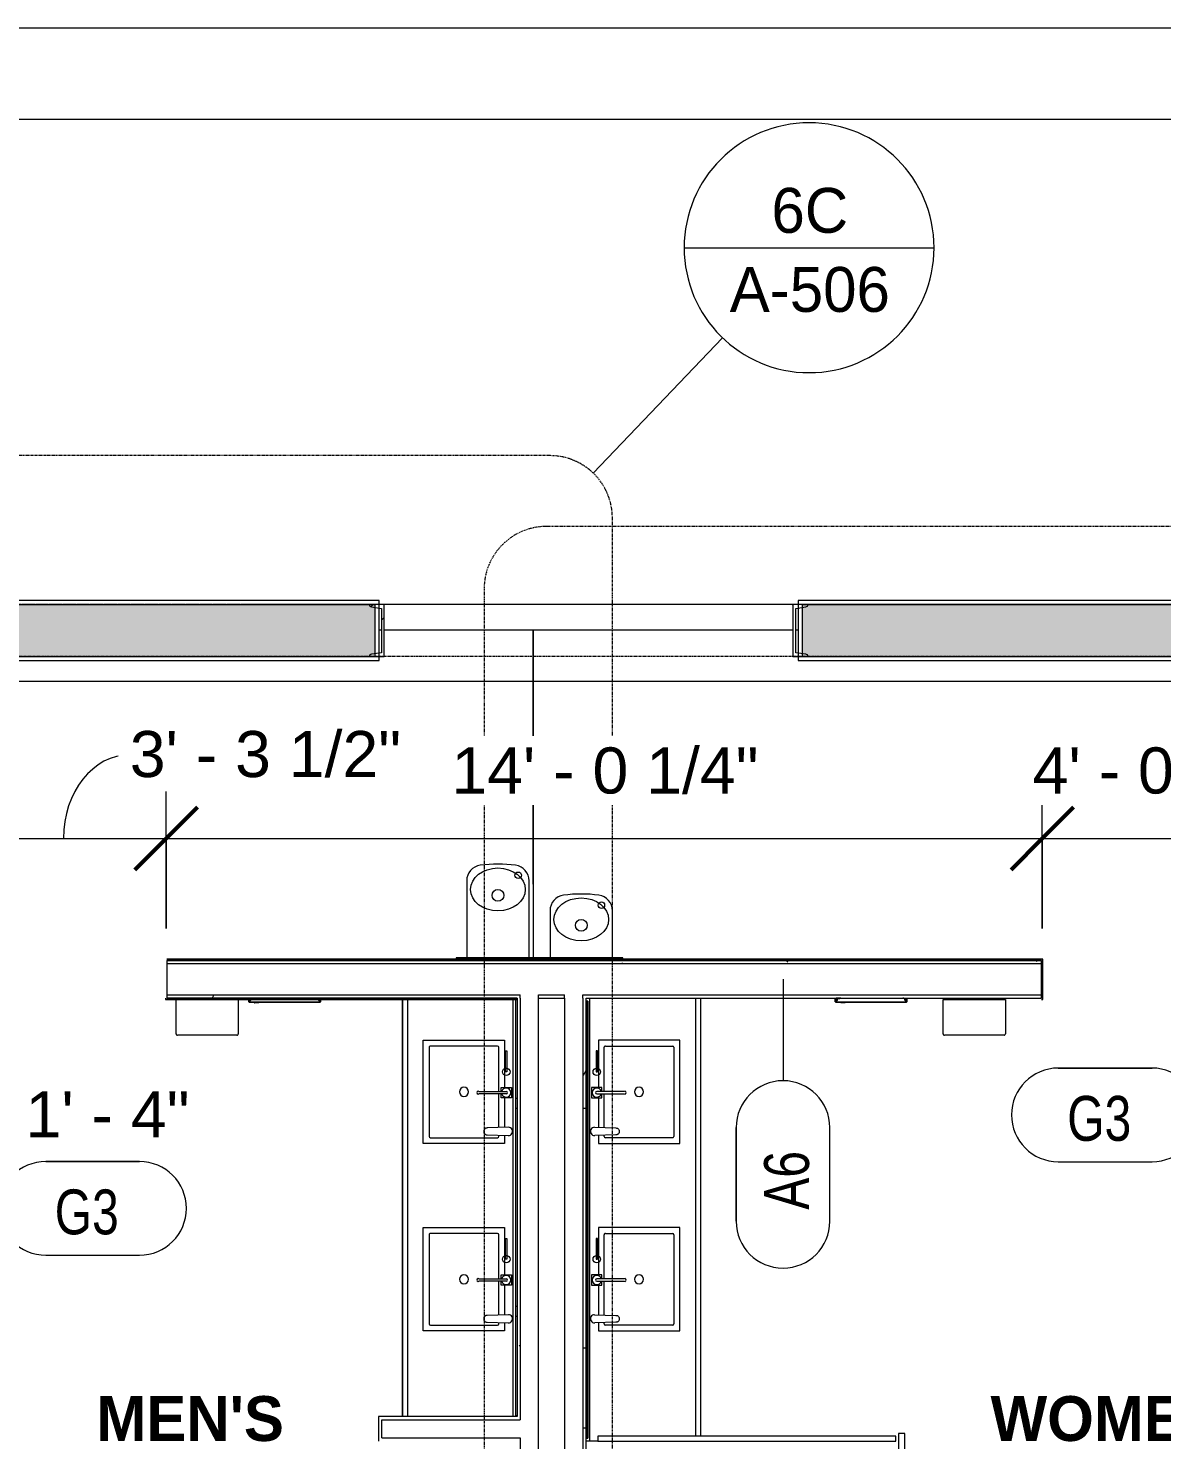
# Model space of a CAD drawing. Header units: inches. Extents: x 23906 to 26716, y -23130 to -20467.
# Drawn here: x 25414.9 to 25632.6, y -22520 to -22248.8 of the extents above; entities that cross this region are included whole.
import ezdxf

# ---------------------------------------------------------------- set-up
doc = ezdxf.new("R2010")
doc.units = ezdxf.units.IN
doc.header["$MEASUREMENT"] = 0
for name, pattern in [('Dash', [0.25, 0.125, -0.125]), ('Dash Dot 3_16_', [0.3125, 0.1875, -0.0625, 0, -0.0625]), ('Dash_2_', [0.25, 0.125, -0.125]), ('Grid Line 1_2_', [0.875, 0.5, -0.125, 0.125, -0.125])]:
    doc.linetypes.add(name, pattern=pattern)
for name, color, linetype, lineweight in [('A-ANNO-DIMS', 211, 'Continuous', 9), ('A-ANNO-DIMS-96', 211, 'Continuous', 9), ('A-ANNO-SYMB', 150, 'Continuous', 9), ('A-AREA', 32, 'Continuous', 9), ('A-AREA-IDEN', 2, 'Continuous', 9), ('A-FLOR', 192, 'Continuous', 13), ('A-GENM', 13, 'Continuous', 9), ('A-WALL', 113, 'Continuous', 13), ('A-WALL-IDEN', 211, 'Continuous', 9), ('A-WALL-PATT', 111, 'Continuous', 50), ('G-ANNO-SYMB', 111, 'Continuous', 9), ('I-WALL', 2, 'Continuous', 13), ('P-SANR-FIXT', 6, 'Continuous', 9), ('Q-CASE', 31, 'Continuous', 9), ('Q-SPCQ', 91, 'Continuous', 9), ('Q-SPCQ-HDLN', 91, 'Dash_2_', 9), ('S-COLS', 52, 'Continuous', 9), ('S-GRID', 1, 'Continuous', 9)]:
    doc.layers.add(name, color=color, linetype=linetype, lineweight=lineweight)
doc.styles.add('Arial_1', font='arial.ttf', dxfattribs={"height": 8.851796})
doc.styles.add('Century Gothic', font='GOTHIC.TTF', dxfattribs={"height": 8.622671})
doc.styles.add('Century Gothic_1', font='GOTHIC.TTF', dxfattribs={"width": 0.8, "height": 8.622671})
doc.styles.add('Century Gothic_B', font='GOTHICB.TTF', dxfattribs={"height": 8.616719})
doc.dimstyles.new('OD_Dimension_3', dxfattribs={"dimscale": 12, "dimtxt": 9, "dimasz": 1, "dimexe": 0.75, "dimexo": 0.5, "dimgap": 0.5, "dimtad": 1, "dimdec": 3, "dimrnd": 0.125, "dimzin": 1, "dimdsep": 46, "dimlunit": 4, "dimtxsty": 'Arial_1', "dimblk1": 'OBLIQUE', "dimblk2": 'OBLIQUE', "dimsah": 1, "dimcen": 0.09, "dimdle": 0.75, "dimazin": 0, "dimtfac": 1, "dimtdec": 4, "dimtix": 1, "dimtmove": 0, "dimatfit": 3, "dimfxl": 1, "dimtvp": 1, "dimtfill": 1, "dimfrac": 2, "dimtolj": 1, "dimtzin": 0, "dimarcsym": 2})
doc.dimstyles.new('OD_Dimension_4', dxfattribs={"dimscale": 12, "dimtxt": 9, "dimasz": 1, "dimexe": 0.75, "dimexo": 0.5, "dimgap": 0.5, "dimtad": 1, "dimdec": 3, "dimrnd": 0.125, "dimzin": 1, "dimdsep": 46, "dimlunit": 4, "dimtxsty": 'Arial_1', "dimblk1": 'OBLIQUE', "dimblk2": 'OBLIQUE', "dimsah": 1, "dimcen": 0.09, "dimdle": 0.75, "dimazin": 0, "dimtfac": 1, "dimtdec": 4, "dimtix": 1, "dimtmove": 1, "dimatfit": 3, "dimfxl": 1, "dimtvp": 1, "dimtfill": 1, "dimfrac": 2, "dimtolj": 1, "dimtzin": 0, "dimarcsym": 2})
pattern_1 = [(0, (0, 0), (30.72, 7.68), [1.267, -21.773, 1.267, -21.773, -122.88]), (0, (0, 0), (30.72, 7.68), [-46.08, 1.267, -44.813, 1.267, -21.773, -53.76]), (0, (0, 0), (30.72, 7.68), [-115.2, 1.267, -14.093, 1.267, -37.133]), (120, (11.52, 3.84), (-22.0110751, 22.7643004), [1.267, -21.773, 1.267, -21.773, -122.88]), (120, (11.52, 3.84), (-22.0110751, 22.7643004), [-46.08, 1.267, -44.813, 1.267, -21.773, -53.76]), (120, (11.52, 3.84), (-22.0110751, 22.7643004), [-115.2, 1.267, -14.093, 1.267, -37.133]), (240, (15.36, 19.2), (-8.7089249, -30.4443004), [1.267, -21.773, 1.267, -21.773, -122.88]), (240, (15.36, 19.2), (-8.7089249, -30.4443004), [-46.08, 1.267, -44.813, 1.267, -21.773, -53.76]), (240, (15.36, 19.2), (-8.7089249, -30.4443004), [-115.2, 1.267, -14.093, 1.267, -37.133])]
pattern_2 = [(45, (0, 0), (-9.503515, 9.503515), []), (45, (0, 14.4), (-9.503515, 9.503515), [])]

# ---------------------------------------------------------------- blocks, each defined once
blk = doc.blocks.new('Partition-Floor_Braced-Bradley_Corp-St_Stl-ADA-N_Stalls - ADA _optional_ _ n Standard Stalls-320692-Enlarged First Floor Plan _East_')
at = {"layer": 'Q-SPCQ', "color": 43, "lineweight": 13}
for p, q in [((68.5, -0.88), (67.5, -0.88)), ((67.5, -0.88), (67.5, -58.13)), ((68.5, -58.13), (68.5, -0.88)), ((105.5, -0.88), (104.5, -0.88)), ((104.5, -0.88), (104.5, -58.13)), ((105.5, -58.13), (105.5, -0.88)), ((142.5, -0.88), (141.5, -0.88)), ((141.5, -0.88), (141.5, -58.13)), ((142.5, -58.13), (142.5, -0.88)), ((179.5, -0.88), (178.5, -0.88)), ((178.5, -0.88), (178.5, -58.13)), ((179.5, -58.13), (179.5, -0.88)), ((11.5, -58.63), (8.5, -58.63)), ((8.5, -58.63), (8.5, -59.88)), ((11.5, -59.88), (11.5, -58.63)), ((12.69, -59.25), (11.69, -59.25)), ((11.69, -59.25), (11.69, -94.87)), ((12.69, -94.87), (12.69, -59.25)), ((71.5, -58.63), (47.5, -58.63)), ((47.5, -58.63), (47.5, -59.88)), ((67.5, -58.13), (68.5, -58.13)), ((71.5, -59.88), (71.5, -58.63)), ((72.69, -59.25), (71.69, -59.25)), ((71.69, -59.25), (71.69, -84.87)), ((72.69, -84.87), (72.69, -59.25)), ((97.5, -58.63), (97.5, -59.88)), ((108.5, -58.63), (97.5, -58.63)), ((104.5, -58.13), (105.5, -58.13)), ((108.5, -59.88), (108.5, -58.63)), ((109.69, -59.25), (108.69, -59.25)), ((108.69, -59.25), (108.69, -84.87)), ((109.69, -84.87), (109.69, -59.25)), ((134.5, -58.63), (134.5, -59.88)), ((145.5, -58.63), (134.5, -58.63)), ((141.5, -58.13), (142.5, -58.13)), ((145.5, -59.88), (145.5, -58.63)), ((146.69, -59.25), (145.69, -59.25)), ((145.69, -59.25), (145.69, -84.87)), ((146.69, -84.87), (146.69, -59.25)), ((180, -58.63), (171.5, -58.63)), ((171.5, -58.63), (171.5, -59.88)), ((178.5, -58.13), (179.5, -58.13)), ((180, -59.88), (180, -58.63)), ((8.5, -59.88), (11.5, -59.88)), ((47.5, -59.88), (71.5, -59.88)), ((97.5, -59.88), (108.5, -59.88)), ((134.5, -59.88), (145.5, -59.88)), ((171.5, -59.88), (180, -59.88)), ((71.69, -84.87), (72.69, -84.87)), ((108.69, -84.87), (109.69, -84.87)), ((145.69, -84.87), (146.69, -84.87)), ((11.69, -94.87), (12.69, -94.87))]:
    blk.add_line(p, q, dxfattribs=at)
at = {"layer": 'Q-SPCQ-HDLN', "color": 43, "linetype": 'Dash', "lineweight": 13}
for centre, radius, start in [((11.69, -59.25), 35.62, 271.7908), ((71.69, -59.25), 25.62, 272.2042), ((108.69, -59.25), 25.62, 272.2042), ((145.69, -59.25), 25.62, 272.2042)]:
    blk.add_arc(centre, radius, start, 360, dxfattribs=at)
blk = doc.blocks.new('Drinking_Fountain-Haws_Corporation-Wall_Mounted_1119 - 1119-355850-Enlarged First Floor Plan _East_')
at = {"layer": 'P-SANR-FIXT', "color": 43, "lineweight": 13}
for p, q in [((13.07, 20.75), (13.07, 5.95)), ((25.07, 5.95), (25.07, 20.75)), ((29.07, 15), (29.07, 5.95)), ((41.07, 5.95), (41.07, 15)), ((43.07, 5.95), (11.07, 5.95)), ((11.07, 5.95), (11.07, 5.7)), ((43.07, 5.7), (43.07, 5.95))]:
    blk.add_line(p, q, dxfattribs=at)
for centre, radius in [((22.94, 21.8), 0.625), ((19.07, 17.94), 1.13), ((38.94, 16.07), 0.625), ((35.07, 12.19), 1.13)]:
    blk.add_circle(centre, radius, dxfattribs=at)
for centre, radius, start, end in [((16.07, 20.75), 3, 97.5776, 180), ((19.07, -1.8), 25.75, 82.4224, 97.5776), ((22.07, 20.75), 3, 360, 82.4224), ((32.07, 15), 3, 97.5776, 180), ((35.07, -7.55), 25.75, 82.4224, 97.5776), ((38.07, 15), 3, 360, 82.4224)]:
    blk.add_arc(centre, radius, start, end, dxfattribs=at)
for centre, ratio in [((19.07, 19.07), 0.786373), ((35.07, 13.32), 0.786365)]:
    blk.add_ellipse(centre, major_axis=(-5.25, 0), ratio=ratio, dxfattribs=at)
blk = doc.blocks.new('Soap_Dispenser-TOTO-TES1ADC-05 - Polished Chrome-162828-Enlarged First Floor Plan _East_')
at = {"layer": 'A-GENM', "color": 43, "lineweight": 13}
for p, q in [((-0.79, 0), (-0.66, -4.1)), ((0.66, -4.1), (0.79, -0.03))]:
    blk.add_line(p, q, dxfattribs=at)
blk.add_arc((0, 0), 0.791, 358.1479, 179.999, dxfattribs=at)
blk.add_open_spline([(-0.66, -4.1), (-0.66, -4.15), (-0.65, -4.25), (-0.6, -4.4), (-0.51, -4.53), (-0.35, -4.67), (-0.08, -4.76), (0.21, -4.73), (0.42, -4.61), (0.56, -4.47), (0.65, -4.29), (0.66, -4.16), (0.66, -4.1)], degree=3, knots=[0, 0, 0, 0, 0.076923, 0.153846, 0.230769, 0.307692, 0.461538, 0.615385, 0.711538, 0.807692, 0.903846, 1, 1, 1, 1], dxfattribs=at)
blk = doc.blocks.new('Dispenser_Disposal-Paper-Frost_Products_LTD_-Recessed-400A - Steel-Stainless-37173-Enlarged First Floor Plan _East_')
at = {"layer": 'Q-SPCQ', "color": 43, "lineweight": 13}
for p, q in [((25457.27, -22435.86), (25457.27, -22435.43)), ((25457.27, -22435.86), (25470.94, -22435.86)), ((25457.34, -22435.43), (25457.34, -22435.94)), ((25457.64, -22435.55), (25457.34, -22435.86)), ((25457.34, -22435.94), (25470.94, -22435.94)), ((25458.31, -22435.94), (25457.34, -22435.94)), ((25457.64, -22435.43), (25457.64, -22435.55)), ((25458.31, -22436.07), (25458.31, -22435.94)), ((25459.18, -22436.07), (25458.31, -22436.07)), ((25459.16, -22436.09), (25458.33, -22436.09)), ((25470.94, -22435.94), (25459.18, -22435.94)), ((25459.18, -22435.94), (25459.18, -22436.07)), ((25470.64, -22435.55), (25470.64, -22435.43)), ((25470.64, -22435.43), (25470.64, -22435.56)), ((25470.94, -22435.86), (25470.64, -22435.56)), ((25470.94, -22435.94), (25470.94, -22435.43)), ((25470.94, -22435.86), (25471.02, -22435.86)), ((25471.01, -22435.43), (25471.01, -22435.86))]:
    blk.add_line(p, q, dxfattribs=at)
for centre, radius, start, end in [((25457.34, -22435.86), 0.0768, 180, 270), ((25457.34, -22435.86), 0.029, 180, 270), ((25458.33, -22436.07), 0.02, 180, 270), ((25459.16, -22436.07), 0.02, 270, 0), ((25470.94, -22435.86), 0.0763, 270, 0)]:
    blk.add_arc(centre, radius, start, end, dxfattribs=at)
blk = doc.blocks.new('Faucet-Lavatory-Zurn-Z6920XL - Z6920-XL-ADM2-H4-162876-Enlarged First Floor Plan _East_')
at = {"layer": 'P-SANR-FIXT'}
for p, q in [((-0.25, 0), (-0.25, 5.25)), ((0.25, 5.25), (0.25, 0)), ((-1, 1), (-0.25, 1)), ((-1, -1), (-1, 1)), ((0.25, 1), (1, 1)), ((1, 1), (1, -1)), ((4, 0.12), (8, 0.12)), ((4, -0.12), (4, 0.12)), ((8, 0.12), (8, -0.12)), ((1, -1), (-1, -1)), ((8, -0.12), (4, -0.12))]:
    blk.add_line(p, q, dxfattribs=at)
blk.add_circle((4, 0), 0.719, dxfattribs=at)
for centre, radius, start, end in [((0, 5.37), 0.281, 332.734, 207.266), ((0, 0), 0.875, 108.1827, 180), ((0, 0), 0.875, 360, 71.8173), ((0, 0), 0.875, 180, 360), ((0, 0), 0.25, 180, 0)]:
    blk.add_arc(centre, radius, start, end, dxfattribs=at)
blk = doc.blocks.new('Bradley-Washroom_Accessories-Mirrors-747_Standard - 60_ x 36_ _ BradEX-205488-Enlarged First Floor Plan _East_')
at = {"layer": 'Q-SPCQ', "color": 43, "lineweight": 13}
for p, q in [((25508.52, -22454.37), (25508.52, -22435.37)), ((25508.77, -22435.37), (25508.52, -22435.37)), ((25508.77, -22435.37), (25508.77, -22454.37)), ((25508.48, -22454.37), (25508.77, -22454.37)), ((25508.48, -22454.37), (25508.48, -22456.37)), ((25508.77, -22454.37), (25508.77, -22456.37)), ((25508.77, -22456.37), (25508.48, -22456.37)), ((25508.52, -22494.37), (25508.52, -22456.37)), ((25508.77, -22456.37), (25508.77, -22494.37)), ((25508.48, -22494.37), (25508.77, -22494.37)), ((25508.48, -22494.37), (25508.48, -22496.37)), ((25508.77, -22494.37), (25508.77, -22496.37)), ((25508.77, -22496.37), (25508.48, -22496.37)), ((25508.52, -22515.37), (25508.52, -22496.37)), ((25508.77, -22496.37), (25508.77, -22515.37)), ((25508.52, -22515.37), (25508.77, -22515.37))]:
    blk.add_line(p, q, dxfattribs=at)
blk = doc.blocks.new('Dispenser_Disposal-Paper-Frost_Products_LTD_-Recessed-400A - Steel-Stainless-V42-Enlarged First Floor Plan _East_')
at = {"layer": 'Q-SPCQ', "color": 43, "lineweight": 13}
for p, q in [((25569.89, -22435.86), (25569.89, -22435.26)), ((25569.89, -22435.26), (25570.75, -22435.26)), ((25569.97, -22435.26), (25569.97, -22435.94)), ((25570.05, -22435.21), (25570.05, -22435.18)), ((25570.7, -22435.21), (25570.05, -22435.21)), ((25583.21, -22435.26), (25570.27, -22435.26)), ((25570.27, -22435.26), (25570.27, -22435.55)), ((25570.97, -22435.2), (25570.75, -22435.2)), ((25570.75, -22435.26), (25570.75, -22435.2)), ((25570.77, -22435.26), (25570.77, -22435.2)), ((25570.8, -22435.18), (25570.8, -22435.26)), ((25571.04, -22435.26), (25570.97, -22435.2)), ((25571.43, -22435.18), (25571.43, -22435.26)), ((25571.71, -22435.26), (25571.71, -22435.18)), ((25581.93, -22435.18), (25581.93, -22435.26)), ((25581.96, -22435.26), (25581.96, -22435.18)), ((25582.09, -22435.18), (25582.09, -22435.26)), ((25582.15, -22435.18), (25582.15, -22435.26)), ((25582.76, -22435.18), (25582.76, -22435.26)), ((25583.03, -22435.21), (25582.86, -22435.21)), ((25583.03, -22435.21), (25583.53, -22435.21)), ((25583.03, -22435.25), (25583.03, -22435.21)), ((25583.47, -22435.25), (25583.03, -22435.25)), ((25583.26, -22435.31), (25583.26, -22435.56)), ((25583.26, -22435.55), (25583.27, -22435.33)), ((25583.27, -22435.33), (25583.59, -22435.33)), ((25583.51, -22435.18), (25583.51, -22435.21)), ((25583.53, -22435.18), (25583.53, -22435.21)), ((25583.56, -22435.94), (25583.56, -22435.33)), ((25583.59, -22435.28), (25583.59, -22435.33)), ((25583.59, -22435.33), (25583.64, -22435.33)), ((25583.64, -22435.33), (25583.64, -22435.86)), ((25569.89, -22435.86), (25583.56, -22435.86)), ((25570.27, -22435.55), (25569.97, -22435.86)), ((25569.97, -22435.94), (25583.56, -22435.94)), ((25570.93, -22435.94), (25569.97, -22435.94)), ((25570.93, -22436.07), (25570.93, -22435.94)), ((25571.8, -22436.07), (25570.93, -22436.07)), ((25571.78, -22436.09), (25570.95, -22436.09)), ((25583.56, -22435.94), (25571.8, -22435.94)), ((25571.8, -22435.94), (25571.8, -22436.07)), ((25583.56, -22435.86), (25583.26, -22435.56)), ((25583.56, -22435.86), (25583.64, -22435.86))]:
    blk.add_line(p, q, dxfattribs=at)
for centre, radius, start, end in [((25570.7, -22435.15), 0.0665, 270, 312.1544), ((25583.21, -22435.31), 0.05, 0, 90), ((25583.53, -22435.28), 0.0625, 153.896, 233.1301), ((25583.53, -22435.28), 0.0625, 302.4117, 90.0728), ((25583.53, -22435.28), 0.0625, 359.8391, 90), ((25569.97, -22435.86), 0.0768, 180, 270), ((25569.97, -22435.86), 0.029, 180, 270), ((25570.95, -22436.07), 0.02, 180, 270), ((25571.78, -22436.07), 0.02, 270, 0), ((25583.56, -22435.86), 0.0763, 270, 0)]:
    blk.add_arc(centre, radius, start, end, dxfattribs=at)
blk = doc.blocks.new('Bradley-Washroom_Accessories-Mirrors-747_Standard - 84_ x 36_ _ BradEX-219120-Enlarged First Floor Plan _East_')
at = {"layer": 'Q-SPCQ', "color": 43, "lineweight": 13}
for p, q in [((25522.14, -22455.74), (25522.14, -22435.74)), ((25522.39, -22435.74), (25522.14, -22435.74)), ((25522.39, -22435.74), (25522.39, -22455.74)), ((25522.14, -22455.74), (25522.42, -22455.74)), ((25522.14, -22457.74), (25522.14, -22455.74)), ((25522.42, -22457.74), (25522.42, -22455.74)), ((25522.42, -22457.74), (25522.14, -22457.74)), ((25522.14, -22497.74), (25522.14, -22457.74)), ((25522.39, -22457.74), (25522.39, -22497.74)), ((25522.14, -22497.74), (25522.42, -22497.74)), ((25522.14, -22499.74), (25522.14, -22497.74)), ((25522.42, -22499.74), (25522.42, -22497.74)), ((25522.42, -22499.74), (25522.14, -22499.74)), ((25522.14, -22519.74), (25522.14, -22499.74)), ((25522.39, -22499.74), (25522.39, -22519.74)), ((25522.14, -22519.74), (25522.39, -22519.74))]:
    blk.add_line(p, q, dxfattribs=at)
blk = doc.blocks.new('Counter Top - 24_ Depth-179606-Enlarged First Floor Plan _East_')
at = {"layer": 'Q-CASE', "color": 43, "lineweight": 13}
for p, q in [((33.11, -0.75), (-47.02, -0.75)), ((-47.01, -22), (33.11, -22))]:
    blk.add_line(p, q, dxfattribs=at)
blk = doc.blocks.new('Counter Top - 24_ Depth-194481-Enlarged First Floor Plan _East_')
at = {"layer": 'Q-CASE', "color": 43, "lineweight": 13}
for p, q in [((-47.26, 22), (36.86, 22)), ((37.86, 0.75), (-47.26, 0.75)), ((37.86, 2.25), (37.86, 0))]:
    blk.add_line(p, q, dxfattribs=at)
blk = doc.blocks.new('Soap_Dispenser-TOTO-TES1ADC-05 - Polished Chrome-194390-Enlarged First Floor Plan _East_')
at = {"layer": 'A-GENM', "color": 43, "lineweight": 13}
for p, q in [((-0.79, 0), (-0.66, 4.1)), ((0.66, 4.1), (0.79, 0.03))]:
    blk.add_line(p, q, dxfattribs=at)
blk.add_arc((0, 0), 0.791, 180.001, 1.8521, dxfattribs=at)
blk.add_open_spline([(-0.66, 4.1), (-0.66, 4.16), (-0.65, 4.29), (-0.56, 4.47), (-0.42, 4.61), (-0.21, 4.73), (0.08, 4.76), (0.35, 4.67), (0.51, 4.53), (0.6, 4.4), (0.65, 4.25), (0.66, 4.15), (0.66, 4.1)], degree=3, knots=[-1, -1, -1, -1, -0.903846, -0.807692, -0.711538, -0.615385, -0.461538, -0.307692, -0.230769, -0.153846, -0.076923, 0, 0, 0, 0], dxfattribs=at)
blk = doc.blocks.new('Faucet-Lavatory-Zurn-Z6920XL - Z6920-XL-ADM2-H4-162583-Enlarged First Floor Plan _East_')
at = {"layer": 'P-SANR-FIXT'}
for p, q in [((1, 1), (-1, 1)), ((-1, 1), (-1, -1)), ((-0.25, 0), (-0.25, -5.25)), ((0.25, -5.25), (0.25, 0)), ((1, -1), (1, 1)), ((8, 0.12), (4, 0.12)), ((4, 0.12), (4, -0.12)), ((8, -0.12), (8, 0.12)), ((-1, -1), (-0.25, -1)), ((0.25, -1), (1, -1)), ((4, -0.12), (8, -0.12))]:
    blk.add_line(p, q, dxfattribs=at)
blk.add_circle((4, 0), 0.719, dxfattribs=at)
for centre, radius, start, end in [((0, 0), 0.875, 0, 180), ((0, 0), 0.875, 180, 251.8173), ((0, 0), 0.25, 360, 180), ((0, 0), 0.875, 288.1827, 0), ((0, -5.37), 0.281, 152.734, 27.266)]:
    blk.add_arc(centre, radius, start, end, dxfattribs=at)
blk = doc.blocks.new('KNEE PROTECTOR6 - KNEE PROTECTOR-203797-Enlarged First Floor Plan _East_')
at = {"layer": 'Q-CASE', "color": 43, "lineweight": 13}
for p, q in [((-28132.41, -9330.82), (-28216.53, -9330.82)), ((-28132.41, -9331.82), (-28216.53, -9331.82))]:
    blk.add_line(p, q, dxfattribs=at)
blk = doc.blocks.new('KNEE PROTECTOR1 - KNEE PROTECTOR-205860-Enlarged First Floor Plan _East_')
at = {"layer": 'Q-CASE', "color": 43, "lineweight": 13}
for p, q in [((79235.76, -9330.82), (79155.63, -9330.82)), ((79235.76, -9331.82), (79155.63, -9331.82))]:
    blk.add_line(p, q, dxfattribs=at)
blk = doc.blocks.new('Sink-Under_Counter-Kohler-2882 - White-191670-Enlarged First Floor Plan _East_')
at = {"layer": 'P-SANR-FIXT', "color": 43, "lineweight": 13}
for p, q in [((-9.91, -7.81), (-9.91, 7.81)), ((-9.91, 7.81), (-0.85, 7.81)), ((-8.81, 6.46), (-8.81, -6.46)), ((-0.1, 6.71), (-8.56, 6.71)), ((6.87, 6.71), (0.4, 6.71)), ((1.15, 7.81), (6.83, 7.81)), ((8.56, 6.71), (8.33, 6.71)), ((8.37, 7.81), (9.91, 7.81)), ((8.81, -6.46), (8.81, 6.46)), ((9.91, 7.81), (9.91, -7.81)), ((9.91, -7.81), (-9.91, -7.81)), ((-8.56, -6.71), (8.56, -6.71))]:
    blk.add_line(p, q, dxfattribs=at)
for centre, radius, start, end in [((-8.56, 6.46), 0.25, 90, 180), ((8.56, 6.46), 0.25, 360, 90), ((0, 0), 0.875, 360, 180), ((0, 0), 0.875, 180, 360), ((-8.56, -6.46), 0.25, 180, 270), ((8.56, -6.46), 0.25, 270, 360)]:
    blk.add_arc(centre, radius, start, end, dxfattribs=at)
blk = doc.blocks.new('Sink-Under_Counter-Kohler-2882 - White-194391-Enlarged First Floor Plan _East_')
at = {"layer": 'P-SANR-FIXT', "color": 43, "lineweight": 13}
for p, q in [((9.91, 7.81), (-9.91, 7.81)), ((-9.91, 7.81), (-9.91, -7.81)), ((-8.81, -6.46), (-8.81, 6.46)), ((-8.56, 6.71), (8.56, 6.71)), ((8.81, 6.46), (8.81, -6.46)), ((9.91, -7.81), (9.91, 7.81)), ((-9.91, -7.81), (-0.85, -7.81)), ((-0.1, -6.71), (-8.56, -6.71)), ((6.87, -6.71), (0.4, -6.71)), ((1.15, -7.81), (6.83, -7.81)), ((8.56, -6.71), (8.33, -6.71)), ((8.37, -7.81), (9.91, -7.81))]:
    blk.add_line(p, q, dxfattribs=at)
for centre, radius, start, end in [((-8.56, 6.46), 0.25, 90, 180), ((8.56, 6.46), 0.25, 0, 90), ((0, 0), 0.875, 0, 180), ((0, 0), 0.875, 180, 0), ((-8.56, -6.46), 0.25, 180, 270), ((8.56, -6.46), 0.25, 270, 0)]:
    blk.add_arc(centre, radius, start, end, dxfattribs=at)
blk = doc.blocks.new('Hand_Dryer-Excel_Dryer-XLERATOR_Unit - Not a Type - Load Type Catalog-357530-Enlarged First Floor Plan _East_')
at = {"layer": 'Q-SPCQ', "color": 43, "lineweight": 13}
for p, q in [((25590.61, -22442.03), (25590.61, -22435.43)), ((25590.61, -22435.43), (25602.55, -22435.43)), ((25602.55, -22435.43), (25602.55, -22442.03)), ((25602.3, -22442.3), (25590.86, -22442.3))]:
    blk.add_line(p, q, dxfattribs=at)
for centre, start, end in [((25590.86, -22442.05), 175.9748, 270), ((25602.3, -22442.05), 270, 4.0252)]:
    blk.add_arc(centre, 0.251, start, end, dxfattribs=at)
blk = doc.blocks.new('Hand_Dryer-Excel_Dryer-XLERATOR_Unit - Not a Type - Load Type Catalog-V61-Enlarged First Floor Plan _East_')
at = {"layer": 'Q-SPCQ', "color": 43, "lineweight": 13}
for p, q in [((25443.3, -22442.03), (25443.3, -22435.43)), ((25455.23, -22435.43), (25455.23, -22442.03)), ((25454.98, -22442.3), (25443.55, -22442.3))]:
    blk.add_line(p, q, dxfattribs=at)
for centre, start, end in [((25443.55, -22442.05), 175.9748, 270), ((25454.98, -22442.05), 270, 4.0252)]:
    blk.add_arc(centre, 0.251, start, end, dxfattribs=at)
blk = doc.blocks.new('Locker Rooms and Restrooms_rvt-1-Enlarged First Floor Plan _East_')
at = {"layer": 'A-WALL-PATT', "lineweight": 9}
h = blk.add_hatch(dxfattribs=at)
h.set_pattern_fill('FP_8', color=8, style=0, pattern_type=2)
h.set_pattern_definition(pattern_1)
h.paths.add_polyline_path([(25588.8, -22428.55), (25609.52, -22428.55), (25609.52, -22427.93), (25441.52, -22427.93), (25441.52, -22428.55), (25555.1, -22428.55)], flags=0)
h = blk.add_hatch(dxfattribs=at)
h.set_pattern_fill('FP_8', color=8, style=0, pattern_type=2)
h.set_pattern_definition(pattern_1)
h.paths.add_polyline_path([(25521.39, -22435.18), (25609.52, -22435.18), (25609.52, -22434.55), (25521.39, -22434.55)], flags=0)
h.paths.add_polyline_path([(25454, -22435.18), (25509.39, -22435.18), (25509.39, -22434.55), (25441.52, -22434.55), (25441.52, -22435.18)], flags=0)
h.paths.add_polyline_path([(25512.89, -22435.18), (25517.89, -22435.18), (25517.89, -22434.55), (25512.89, -22434.55)], flags=0)
h = blk.add_hatch(dxfattribs=at)
h.set_pattern_fill('FP_8', color=8, style=0, pattern_type=2)
h.set_pattern_definition(pattern_1)
h.paths.add_polyline_path([(25508.77, -22691.3), (25509.39, -22691.3), (25509.39, -22519.68), (25508.77, -22519.68), (25508.77, -22685.35)], flags=0)
h.paths.add_polyline_path([(25508.77, -22516.18), (25509.39, -22516.18), (25509.39, -22435.18), (25508.77, -22435.18), (25508.77, -22515.55)], flags=0)
h = blk.add_hatch(dxfattribs=at)
h.set_pattern_fill('FP_8', color=8, style=0, pattern_type=2)
h.set_pattern_definition(pattern_1)
h.paths.add_polyline_path([(25522.02, -22691.3), (25522.02, -22435.18), (25521.39, -22435.18), (25521.4, -22691.3)], flags=0)
at = {"layer": 'A-WALL', "color": 7, "lineweight": 20}
for p, q in [((25441.52, -22427.93), (25441.52, -22428.55)), ((25441.52, -22428.55), (25609.52, -22428.55)), ((25441.52, -22428.55), (25441.52, -22434.55)), ((25609.52, -22428.55), (25609.52, -22427.93)), ((25609.52, -22434.55), (25609.52, -22428.55)), ((25441.52, -22434.55), (25441.52, -22435.18)), ((25441.52, -22434.55), (25509.39, -22434.55)), ((25509.39, -22435.18), (25509.39, -22434.55)), ((25509.39, -22435.18), (25509.39, -22516.18)), ((25512.89, -22435.18), (25512.89, -22434.55)), ((25512.89, -22434.55), (25517.89, -22434.55)), ((25517.89, -22435.18), (25517.89, -22434.55)), ((25521.39, -22435.18), (25521.39, -22434.55)), ((25521.39, -22434.55), (25609.52, -22434.55)), ((25521.39, -22435.18), (25521.39, -22691.3)), ((25609.52, -22435.18), (25609.52, -22434.55)), ((25482.77, -22519.68), (25482.77, -22516.18)), ((25482.77, -22516.18), (25508.77, -22516.18)), ((25508.77, -22516.18), (25509.39, -22516.18)), ((25482.77, -22519.68), (25508.77, -22519.68)), ((25508.77, -22519.68), (25509.39, -22519.68)), ((25509.39, -22519.68), (25509.39, -22691.3))]:
    blk.add_line(p, q, dxfattribs=at)
at = {"layer": 'I-WALL', "color": 7, "lineweight": 20}
for p, q in [((25609.77, -22427.68), (25441.52, -22427.68)), ((25609.52, -22427.93), (25441.52, -22427.93)), ((25441.52, -22427.93), (25609.52, -22427.93)), ((25609.77, -22427.93), (25609.77, -22427.68)), ((25609.77, -22435.43), (25609.77, -22427.93)), ((25441.27, -22435.18), (25441.27, -22435.43)), ((25441.52, -22435.18), (25508.77, -22435.18)), ((25508.77, -22435.18), (25441.52, -22435.18)), ((25508.77, -22435.18), (25508.77, -22454.37)), ((25508.77, -22435.43), (25508.77, -22435.18)), ((25512.89, -22695.43), (25512.89, -22435.18)), ((25512.89, -22435.18), (25517.89, -22435.18)), ((25517.89, -22435.18), (25517.89, -22695.43)), ((25522.02, -22691.3), (25522.02, -22435.18)), ((25522.02, -22435.18), (25609.52, -22435.18)), ((25441.27, -22435.43), (25508.77, -22435.43)), ((25609.52, -22435.43), (25609.77, -22435.43)), ((25508.77, -22456.37), (25508.77, -22494.37)), ((25508.77, -22496.37), (25508.77, -22515.55)), ((25508.77, -22515.55), (25482.14, -22515.55)), ((25482.14, -22515.55), (25482.14, -22516.18)), ((25482.14, -22516.18), (25482.14, -22519.68)), ((25482.14, -22519.68), (25482.14, -22520.3))]:
    blk.add_line(p, q, dxfattribs=at)
at = {"color": 43, "lineweight": 13}
for name, p in [('Drinking_Fountain-Haws_Corporation-Wall_Mounted_1119 - 1119-355850-Enlarged First Floor Plan _East_', (25486.03, -22433.37)), ('Bradley-Washroom_Accessories-Mirrors-747_Standard - 60_ x 36_ _ BradEX-205488-Enlarged First Floor Plan _East_', (0, 0)), ('Dispenser_Disposal-Paper-Frost_Products_LTD_-Recessed-400A - Steel-Stainless-V42-Enlarged First Floor Plan _East_', (0, 0)), ('Hand_Dryer-Excel_Dryer-XLERATOR_Unit - Not a Type - Load Type Catalog-V61-Enlarged First Floor Plan _East_', (0, 0)), ('Dispenser_Disposal-Paper-Frost_Products_LTD_-Recessed-400A - Steel-Stainless-37173-Enlarged First Floor Plan _East_', (0, 0)), ('Bradley-Washroom_Accessories-Mirrors-747_Standard - 84_ x 36_ _ BradEX-219120-Enlarged First Floor Plan _East_', (0, 0)), ('Hand_Dryer-Excel_Dryer-XLERATOR_Unit - Not a Type - Load Type Catalog-357530-Enlarged First Floor Plan _East_', (0, 0))]:
    blk.add_blockref(name, p, dxfattribs=at)
for name, p, rotation in [('Counter Top - 24_ Depth-194481-Enlarged First Floor Plan _East_', (25522.02, -22482.44), 270.0000000000002), ('KNEE PROTECTOR6 - KNEE PROTECTOR-203797-Enlarged First Floor Plan _East_', (16212.2, 5697.23), 89.9999999999974), ('Counter Top - 24_ Depth-179606-Enlarged First Floor Plan _East_', (25508.77, -22482.44), 269.9999999999997), ('KNEE PROTECTOR1 - KNEE PROTECTOR-205860-Enlarged First Floor Plan _East_', (34818.59, 56720.2), 270.0000000000026), ('Sink-Under_Counter-Kohler-2882 - White-191670-Enlarged First Floor Plan _East_', (25498.58, -22453.18), 270), ('Sink-Under_Counter-Kohler-2882 - White-194391-Enlarged First Floor Plan _East_', (25532.2, -22453.18), 270), ('Faucet-Lavatory-Zurn-Z6920XL - Z6920-XL-ADM2-H4-162876-Enlarged First Floor Plan _East_', (25506.7, -22453.33), 90.00000000000037), ('Faucet-Lavatory-Zurn-Z6920XL - Z6920-XL-ADM2-H4-162583-Enlarged First Floor Plan _East_', (25524.08, -22453.33), 89.99999999999962), ('Soap_Dispenser-TOTO-TES1ADC-05 - Polished Chrome-162828-Enlarged First Floor Plan _East_', (25507.12, -22460.78), 269.9999999999698), ('Soap_Dispenser-TOTO-TES1ADC-05 - Polished Chrome-194390-Enlarged First Floor Plan _East_', (25523.66, -22460.78), 270.0000000000303), ('Sink-Under_Counter-Kohler-2882 - White-191670-Enlarged First Floor Plan _East_', (25498.58, -22489.18), 270), ('Faucet-Lavatory-Zurn-Z6920XL - Z6920-XL-ADM2-H4-162876-Enlarged First Floor Plan _East_', (25506.7, -22489.33), 90.00000000000037), ('Faucet-Lavatory-Zurn-Z6920XL - Z6920-XL-ADM2-H4-162583-Enlarged First Floor Plan _East_', (25524.08, -22489.33), 89.99999999999962), ('Sink-Under_Counter-Kohler-2882 - White-194391-Enlarged First Floor Plan _East_', (25532.2, -22489.18), 270), ('Soap_Dispenser-TOTO-TES1ADC-05 - Polished Chrome-162828-Enlarged First Floor Plan _East_', (25507.12, -22496.78), 269.9999999999595), ('Soap_Dispenser-TOTO-TES1ADC-05 - Polished Chrome-194390-Enlarged First Floor Plan _East_', (25523.66, -22496.78), 270.0000000000405), ('Partition-Floor_Braced-Bradley_Corp-St_Stl-ADA-N_Stalls - ADA _optional_ _ n Standard Stalls-320692-Enlarged First Floor Plan _East_', (25523.39, -22698.8), 90.00000000000044)]:
    blk.add_blockref(name, p, dxfattribs=dict(at, rotation=rotation))
blk = doc.blocks.new('Floor Plan - Callout Head-19020-Enlarged First Floor Plan _East_')
at = {"layer": 'A-ANNO-SYMB'}
blk.add_line((-0.25, 0), (0.25, 0), dxfattribs=at)
for start, end in [(360, 180), (180, 360)]:
    blk.add_arc((0, 0), 0.25, start, end, dxfattribs=at)
blk = doc.blocks.new('DIMBLOCK19-Enlarged First Floor Plan _East_')
at = {"layer": 'A-ANNO-DIMS-96', "lineweight": 50}
for p, q in [((25385.89, -22404.5), (25391.89, -22398.5)), ((25401.89, -22404.5), (25407.89, -22398.5)), ((25385.89, -22404.5), (25379.89, -22410.5)), ((25401.89, -22404.5), (25395.89, -22410.5))]:
    blk.add_line(p, q, dxfattribs=at)
at = {"layer": 'A-ANNO-DIMS-96'}
for p, q in [((25385.89, -22402.01), (25385.89, -22413.5)), ((25385.89, -22404.5), (25385.89, -22402.01)), ((25401.89, -22402.01), (25401.89, -22413.5)), ((25401.89, -22404.5), (25401.89, -22402.01)), ((25385.89, -22404.5), (25401.89, -22404.5))]:
    blk.add_line(p, q, dxfattribs=at)
blk.add_ellipse((25414.38, -22404.5), major_axis=(0, 53.14), ratio=0.385619, start_param=1.570796, end_param=3.141593, dxfattribs=at)
at = {"layer": 'A-ANNO-DIMS-96', "color": 0, "insert": (25414.38, -22453.08), "char_height": 8.852, "width": 37.7169, "attachment_point": 1, "line_spacing_factor": 0.938532, "style": 'Arial_1', "bg_fill": 3, "box_fill_scale": 1.25, "bg_fill_color": 0, "bg_fill_transparency": 0}
blk.add_mtext('1\' - 4"', dxfattribs=at)
blk = doc.blocks.new('_Oblique')
at = {"color": 0, "linetype": 'ByBlock', "lineweight": -2}
blk.add_line((-0.5, -0.5), (0.5, 0.5), dxfattribs=at)
blk = doc.blocks.new('DIMBLOCK20-Enlarged First Floor Plan _East_')
at = {"layer": 'A-ANNO-DIMS-96'}
for p, q in [((25441.39, -22421.8), (25441.39, -22395.5)), ((25401.89, -22402.01), (25401.89, -22413.5)), ((25401.89, -22404.5), (25401.89, -22402.01)), ((25401.89, -22404.5), (25441.39, -22404.5)), ((25441.39, -22404.5), (25441.39, -22421.8))]:
    blk.add_line(p, q, dxfattribs=at)
at = {"layer": 'A-ANNO-DIMS-96', "lineweight": 50}
for p, q in [((25401.89, -22404.5), (25407.89, -22398.5)), ((25441.39, -22404.5), (25447.39, -22398.5)), ((25401.89, -22404.5), (25395.89, -22410.5)), ((25441.39, -22404.5), (25435.39, -22410.5))]:
    blk.add_line(p, q, dxfattribs=at)
at = {"layer": 'A-ANNO-DIMS-96'}
blk.add_ellipse((25434.39, -22404.5), major_axis=(0, 16.09), ratio=0.792246, start_param=0, end_param=1.570796, dxfattribs=at)
at = {"layer": 'A-ANNO-DIMS-96', "color": 0, "insert": (25434.39, -22383.85), "char_height": 8.8518, "width": 62.3077, "attachment_point": 1, "line_spacing_factor": 0.938532, "style": 'Arial_1', "bg_fill": 3, "box_fill_scale": 1.25, "bg_fill_color": 0, "bg_fill_transparency": 0}
blk.add_mtext('3\' - 3 1/2"', dxfattribs=at)
blk = doc.blocks.new('DIMBLOCK21-Enlarged First Floor Plan _East_')
at = {"layer": 'A-ANNO-DIMS-96'}
for p, q in [((25441.39, -22421.8), (25441.39, -22395.5)), ((25609.64, -22421.8), (25609.64, -22395.5)), ((25441.39, -22404.5), (25609.64, -22404.5)), ((25441.39, -22404.5), (25441.39, -22421.8)), ((25609.64, -22404.5), (25609.64, -22421.8))]:
    blk.add_line(p, q, dxfattribs=at)
at = {"layer": 'A-ANNO-DIMS-96', "lineweight": 50}
for p, q in [((25441.39, -22404.5), (25447.39, -22398.5)), ((25609.64, -22404.5), (25615.64, -22398.5)), ((25441.39, -22404.5), (25435.39, -22410.5)), ((25609.64, -22404.5), (25603.64, -22410.5))]:
    blk.add_line(p, q, dxfattribs=at)
at = {"layer": 'A-ANNO-DIMS-96', "color": 0, "insert": (25496.16, -22387.01), "char_height": 8.8518, "width": 70.4492, "attachment_point": 1, "line_spacing_factor": 0.938532, "style": 'Arial_1', "bg_fill": 3, "box_fill_scale": 1.25, "bg_fill_color": 0, "bg_fill_transparency": 0}
blk.add_mtext('14\' - 0 1/4"', dxfattribs=at)
blk = doc.blocks.new('DIMBLOCK22-Enlarged First Floor Plan _East_')
at = {"layer": 'A-ANNO-DIMS-96'}
for p, q in [((25609.64, -22421.8), (25609.64, -22395.5)), ((25657.89, -22402.01), (25657.89, -22413.5)), ((25657.89, -22404.5), (25657.89, -22402.01)), ((25609.64, -22404.5), (25657.89, -22404.5)), ((25609.64, -22404.5), (25609.64, -22421.8))]:
    blk.add_line(p, q, dxfattribs=at)
at = {"layer": 'A-ANNO-DIMS-96', "lineweight": 50}
for p, q in [((25609.64, -22404.5), (25615.64, -22398.5)), ((25657.89, -22404.5), (25663.89, -22398.5)), ((25609.64, -22404.5), (25603.64, -22410.5)), ((25657.89, -22404.5), (25651.89, -22410.5))]:
    blk.add_line(p, q, dxfattribs=at)
at = {"layer": 'A-ANNO-DIMS-96', "color": 0, "insert": (25607.8, -22387.01), "char_height": 8.8518, "width": 62.3077, "attachment_point": 1, "line_spacing_factor": 0.938532, "style": 'Arial_1', "bg_fill": 3, "box_fill_scale": 1.25, "bg_fill_color": 0, "bg_fill_transparency": 0}
blk.add_mtext('4\' - 0 1/4"', dxfattribs=at)
blk = doc.blocks.new('Wall Tag - 1_4_-1369832-Enlarged First Floor Plan _East_')
at = {"layer": 'A-WALL-IDEN', "color": 153}
for p, q in [((-0.0822, 0.0968), (0.1053, 0.0968)), ((0.1053, 0.0968), (-0.0822, 0.0968)), ((-0.0822, -0.0907), (0.1053, -0.0907)), ((-0.0822, -0.0907), (0.1053, -0.0907))]:
    blk.add_line(p, q, dxfattribs=at)
for centre, start, end in [((-0.0822, 0.0031), 90, 270), ((-0.0822, 0.0031), 90, 270), ((0.1053, 0.0031), 270, 90), ((0.1053, 0.0031), 270, 90)]:
    blk.add_arc(centre, 0.0937, start, end, dxfattribs=at)

msp = doc.modelspace()

# ---------------------------------------------------------------- hatches: boundary and pattern name
at = {"layer": 'A-WALL-PATT', "lineweight": 9}
h = msp.add_hatch(dxfattribs=at)
h.set_pattern_fill('FP_9', color=8, style=0, pattern_type=2)
h.set_pattern_definition([(161.57, (0.48, 0.48), (-3.839953776, -1.544e-05), [0, -27.322, 3.034, 0]), (18.43, (-0.48, 0.48), (-3.839953776, 1.544e-05), [0, -27.322, 3.034, 0]), (108.43, (0.48, 0.48), (1.919622, -9.60052459), [9.106, -21.25]), (71.57, (-0.48, 0.48), (1.919622, 9.60052459), [9.106, -21.25])])
h.paths.add_polyline_path([(25738.7652, -22369.5528), (25738.7652, -22359.5528), (25563.5152, -22359.5528), (25563.5152, -22369.5528), (25689.899, -22369.5528)], flags=0)
h.paths.add_polyline_path([(25481.5152, -22369.5528), (25481.5152, -22359.5528), (25161.5152, -22359.5528), (25161.5152, -22369.5528), (25420.3, -22369.5528)], flags=0)
h.paths.add_polyline_path([(25118.0152, -22369.5528), (25118.0152, -22359.5528), (24920.2652, -22359.5528), (24920.2652, -22369.5528), (25015.9015, -22369.5528)], flags=0)
h.paths.add_polyline_path([(24842.1402, -22369.5528), (24842.1402, -22359.5528), (24630.7652, -22359.5528), (24630.7652, -22369.5528), (24813.7022, -22369.5528)], flags=0)
at = {"layer": 'S-COLS'}
h = msp.add_hatch(dxfattribs=at)
h.set_pattern_fill('FP_13', color=8, style=0, pattern_type=2)
h.set_pattern_definition(pattern_2)
h.paths.add_polyline_path([(25483.2652, -22369.5528), (25483.2652, -22359.5528), (25480.3752, -22359.5528), (25480.5029, -22359.8611), (25480.8112, -22359.9888), (25482.7392, -22360.2942), (25482.7392, -22368.8114), (25480.8112, -22369.1168), (25480.5029, -22369.2445), (25480.3752, -22369.5528)], flags=0)
h = msp.add_hatch(dxfattribs=at)
h.set_pattern_fill('FP_13', color=8, style=0, pattern_type=2)
h.set_pattern_definition(pattern_2)
h.paths.add_polyline_path([(25564.6552, -22369.5528), (25564.5275, -22369.2445), (25564.2192, -22369.1168), (25562.2912, -22368.8114), (25562.2912, -22360.2942), (25564.2192, -22359.9888), (25564.5275, -22359.8611), (25564.6552, -22359.5528), (25561.7652, -22359.5528), (25561.7652, -22369.5528)], flags=0)

# ---------------------------------------------------------------- linework, layer by layer
at = {"layer": 'A-ANNO-SYMB'}
msp.add_line((25523.3863, -22334.2853), (25548.2565, -22308.3321), dxfattribs=at)
at = {"layer": 'A-ANNO-SYMB', "linetype": 'Dash Dot 3_16_'}
for p, q in [((25515.0838, -22330.9494), (25302.0203, -22330.9494)), ((25527.0838, -22689.4142), (25527.0838, -22342.9494)), ((25739.4019, -22344.5445), (25514.4428, -22344.5445)), ((25502.4428, -22356.5445), (25502.4428, -22685.1658))]:
    msp.add_line(p, q, dxfattribs=at)
for centre, start, end in [((25515.0838, -22342.9494), 0, 90), ((25514.4428, -22356.5445), 90, 180)]:
    msp.add_arc(centre, 12, start, end, dxfattribs=at)
at = {"layer": 'A-AREA', "color": 43, "lineweight": 13}
for p, q in [((25482.7392, -22364.4903), (25482.2652, -22364.4903)), ((25561.7652, -22364.4903), (25483.2652, -22364.4903)), ((25511.8902, -22413.2716), (25511.8902, -22364.5528)), ((25511.8902, -22364.5528), (25511.8902, -22427.6778)), ((25562.7652, -22364.4903), (25562.2912, -22364.4903))]:
    msp.add_line(p, q, dxfattribs=at)
at = {"layer": 'A-FLOR', "color": 43}
msp.add_line((24594.8559, -22266.3028), (25980.8277, -22266.3028), dxfattribs=at)
at = {"layer": 'A-WALL', "color": 7, "lineweight": 20}
for p, q in [((25161.5152, -22359.5528), (25481.5152, -22359.5528)), ((25481.5152, -22369.5528), (25481.5152, -22359.5528)), ((25563.5152, -22359.5528), (25563.5152, -22369.5528)), ((25563.5152, -22359.5528), (25738.7652, -22359.5528)), ((25161.5152, -22369.5528), (25481.5152, -22369.5528)), ((25563.5152, -22369.5528), (25738.7652, -22369.5528))]:
    msp.add_line(p, q, dxfattribs=at)
at = {"layer": 'A-WALL-IDEN', "color": 153}
msp.add_line((25559.8589, -22431.5528), (25559.8589, -22451.0436), dxfattribs=at)
at = {"layer": 'G-ANNO-SYMB'}
for p, q in [((26314.6334, -22248.8331), (23915.5199, -22248.8331)), ((26313.5202, -22374.357), (23919.0618, -22374.357))]:
    msp.add_line(p, q, dxfattribs=at)
at = {"layer": 'I-WALL', "color": 7, "lineweight": 20}
for p, q in [((25482.2652, -22358.8028), (25160.7652, -22358.8028)), ((25482.2652, -22370.3028), (25482.2652, -22358.8028)), ((25739.5152, -22358.8028), (25562.7652, -22358.8028)), ((25562.7652, -22358.8028), (25562.7652, -22370.3028)), ((25368.6402, -22370.3028), (25482.2652, -22370.3028)), ((25562.7652, -22370.3028), (25675.4527, -22370.3028))]:
    msp.add_line(p, q, dxfattribs=at)
at = {"layer": 'S-COLS', "color": 7, "lineweight": 20}
for p, q in [((25483.2652, -22359.5528), (25480.3752, -22359.5528)), ((25480.8112, -22359.9888), (25482.7392, -22360.2942)), ((25482.7392, -22360.2942), (25482.7392, -22368.8114)), ((25483.2652, -22369.5528), (25483.2652, -22359.5528)), ((25564.6552, -22359.5528), (25561.7652, -22359.5528)), ((25561.7652, -22359.5528), (25561.7652, -22369.5528)), ((25562.2912, -22360.2942), (25564.2192, -22359.9888)), ((25562.2912, -22368.8114), (25562.2912, -22360.2942)), ((25480.3752, -22369.5528), (25483.2652, -22369.5528)), ((25482.7392, -22368.8114), (25480.8112, -22369.1168)), ((25561.7652, -22369.5528), (25564.6552, -22369.5528)), ((25564.2192, -22369.1168), (25562.2912, -22368.8114))]:
    msp.add_line(p, q, dxfattribs=at)
for centre, start, end in [((25480.8112, -22359.5528), 180, 270), ((25564.2192, -22359.5528), 270, 0), ((25480.8112, -22369.5528), 90, 180), ((25564.2192, -22369.5528), 0, 90)]:
    msp.add_arc(centre, 0.436, start, end, dxfattribs=at)
at = {"layer": 'S-GRID', "linetype": 'Grid Line 1_2_'}
for p, q in [((26649.0048, -22359.5528), (24012.5184, -22359.5528)), ((26535.9342, -22359.5528), (24012.5184, -22359.5528)), ((26601.0048, -22369.5528), (24012.5184, -22369.5528))]:
    msp.add_line(p, q, dxfattribs=at)

# ---------------------------------------------------------------- block references
at = {"layer": 'A-ANNO-SYMB', "xscale": 95.99999999999994, "yscale": 95.99999999999994, "zscale": 95.99999999999994}
msp.add_blockref('Floor Plan - Callout Head-19020-Enlarged First Floor Plan _East_', (25564.8616, -22291.0038), dxfattribs=at)
at = {"layer": 'A-WALL-IDEN', "color": 153, "xscale": 95.99999999999994, "yscale": 95.99999999999994, "zscale": 95.99999999999994}
for p in [(25620.6126, -22457.8993), (25426.1544, -22475.8681)]:
    msp.add_blockref('Wall Tag - 1_4_-1369832-Enlarged First Floor Plan _East_', p, dxfattribs=at)
at = {"layer": 'A-WALL-IDEN', "color": 153, "xscale": 95.99999999999994, "yscale": 95.99999999999994, "zscale": 95.99999999999994, "rotation": 89.99999999999991}
msp.add_blockref('Wall Tag - 1_4_-1369832-Enlarged First Floor Plan _East_', (25560.1526, -22470.1483), dxfattribs=at)

# ---------------------------------------------------------------- texts
at = {"layer": 'A-ANNO-SYMB', "char_height": 8.62267, "attachment_point": 2, "line_spacing_factor": 0.984117, "style": 'Century Gothic'}
for s, insert, width in [('6C', (25565.0001, -22279.5131), 19.44), ('A-506', (25565.0001, -22294.7054), 38.88)]:
    msp.add_mtext(s, dxfattribs=dict(at, insert=insert, width=width))
at = {"layer": 'A-AREA-IDEN', "char_height": 8.61672, "attachment_point": 2, "line_spacing_factor": 0.984796, "style": 'Century Gothic_B'}
for s, insert, width in [("MEN'S\\PLOCKER", (25445.984, -22511.6357), 54.324), ("WOMEN'S\\PLOCKER", (25627.6462, -22511.6357), 66.636)]:
    msp.add_mtext(s, dxfattribs=dict(at, insert=insert, width=width))

# ---------------------------------------------------------------- dimensions: what is measured, and where the dimension line sits
at = {"layer": 'A-ANNO-DIMS'}
dim = msp.add_linear_dim(base=(25401.8902, -22404.4964), p1=(25385.8902, -22396.0111), p2=(25401.8902, -22396.0111), dimstyle='OD_Dimension_4', override={"dimpost": '<>', "dimfxl": 16}, dxfattribs=at)
dim.commit()
dim.dimension.update_dxf_attribs({"geometry": 'DIMBLOCK19-Enlarged First Floor Plan _East_', "text_midpoint": (25433.2402, -22458.9775), "dimtype": 160})

# ---------------------------------------------------------------- next in the draw order: texts
at = {"layer": 'A-WALL-IDEN', "char_height": 8.62267, "width": 16.092, "attachment_point": 2, "line_spacing_factor": 0.984117, "style": 'Century Gothic_1', "bg_fill": 3, "box_fill_scale": 1.25, "bg_fill_color": 0, "bg_fill_transparency": 0}
for insert in [(25620.5838, -22453.965), (25426.1256, -22471.9337)]:
    msp.add_mtext('G3', dxfattribs=dict(at, insert=insert))
at = {"layer": 'A-WALL-IDEN', "insert": (25556.2183, -22470.1771), "char_height": 8.62267, "width": 14.58, "attachment_point": 2, "rotation": 90, "line_spacing_factor": 0.984117, "style": 'Century Gothic_1', "bg_fill": 3, "box_fill_scale": 1.25, "bg_fill_color": 0, "bg_fill_transparency": 0}
msp.add_mtext('A6', dxfattribs=at)

# ---------------------------------------------------------------- next in the draw order: dimensions: what is measured, and where the dimension line sits
at = {"layer": 'A-ANNO-DIMS'}
dim = msp.add_linear_dim(base=(25441.3902, -22404.4964), p1=(25401.8902, -22396.0111), p2=(25441.3902, -22427.8028), dimstyle='OD_Dimension_4', override={"dimpost": '<>', "dimfxl": 50.704638}, dxfattribs=at)
dim.commit()
dim.dimension.update_dxf_attribs({"geometry": 'DIMBLOCK20-Enlarged First Floor Plan _East_', "text_midpoint": (25465.5409, -22389.7486), "dimtype": 160})

# ---------------------------------------------------------------- next in the draw order: dimensions: what is measured, and where the dimension line sits
dim = msp.add_linear_dim(base=(25609.6402, -22404.4964), p1=(25441.3902, -22427.8028), p2=(25609.6402, -22427.8028), dimstyle='OD_Dimension_3', override={"dimpost": '<>', "dimfxl": 168.25}, dxfattribs=at)
dim.commit()
dim.dimension.update_dxf_attribs({"geometry": 'DIMBLOCK21-Enlarged First Floor Plan _East_', "text_midpoint": (25525.5152, -22393.9196)})

# ---------------------------------------------------------------- next in the draw order: dimensions: what is measured, and where the dimension line sits
dim = msp.add_linear_dim(base=(25657.8902, -22404.4964), p1=(25609.6402, -22427.8028), p2=(25657.8902, -22396.0111), dimstyle='OD_Dimension_3', override={"dimpost": '<>', "dimfxl": 57.782115}, dxfattribs=at)
dim.commit()
dim.dimension.update_dxf_attribs({"geometry": 'DIMBLOCK22-Enlarged First Floor Plan _East_', "text_midpoint": (25633.7652, -22393.9196)})

# ---------------------------------------------------------------- next in the draw order: block references
at = {"lineweight": 5}
msp.add_blockref('Locker Rooms and Restrooms_rvt-1-Enlarged First Floor Plan _East_', (0, 0), dxfattribs=at)

doc.saveas('drawing.dxf')
